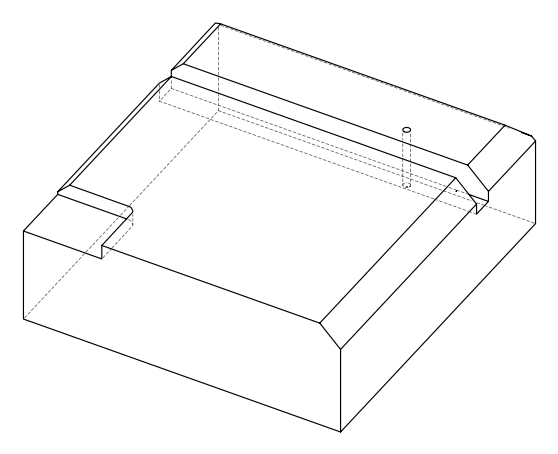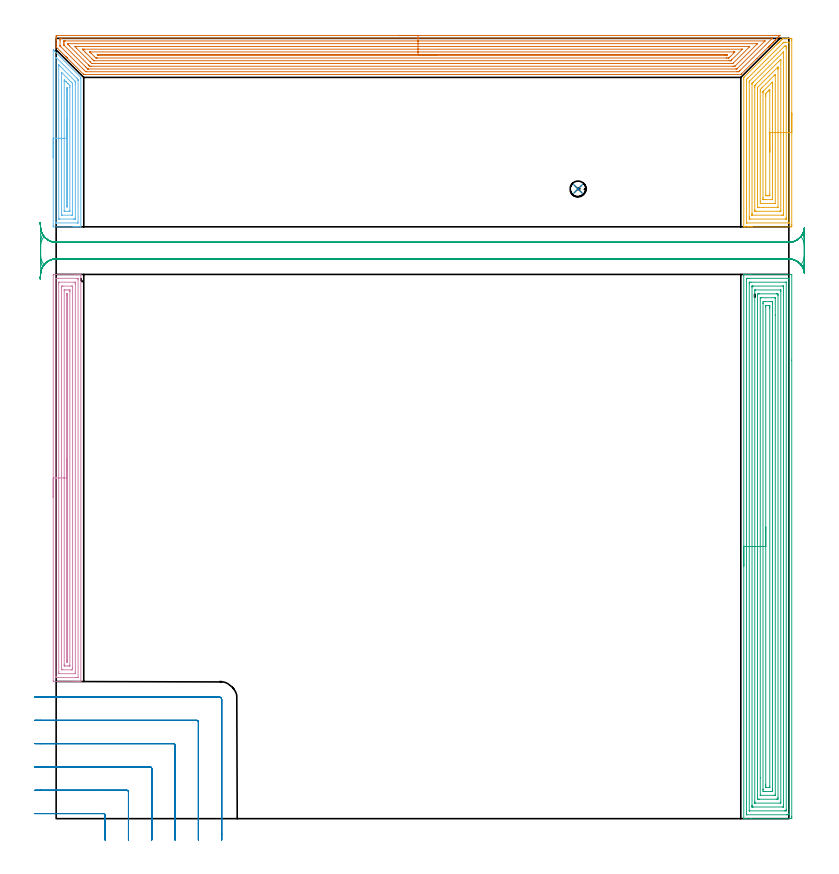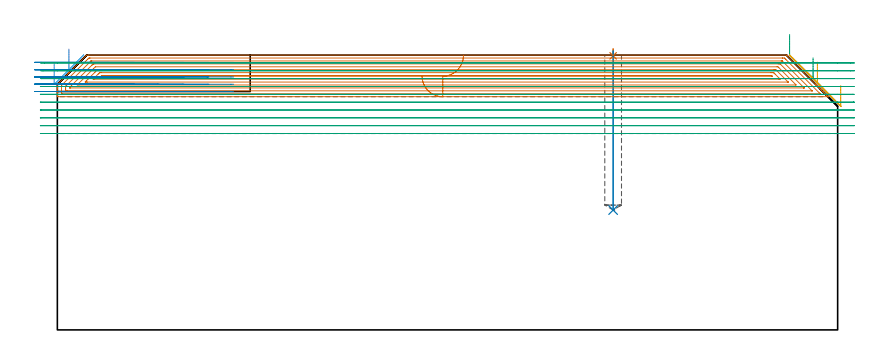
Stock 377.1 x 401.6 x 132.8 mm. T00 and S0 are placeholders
(PLAN: 9 operations, 3 tool changes, 89.1 min)
(1 SPOT_DRILL | STEP1POCKET | NXT0321_9005460120000 | 0.03 min | 1 mm3)
(2 DRILL_BLIND_HOLE_INTO_CENTER | STEP1POCKET | UGT0301_476 | 0.31 min | 3753 mm3)
(3 AREA_MILL | FG_CHAMFER_SURFACE | UGT0205_001 | 20.57 min | 87966 mm3)
(4 AREA_MILL_1 | FG_CHAMFER_SURFACE_1 | UGT0205_001 | 10.23 min | 22542 mm3)
(5 AREA_MILL_2 | FG_CHAMFER_SURFACE_2 | UGT0205_001 | 6.81 min | 32034 mm3)
(6 AREA_MILL_3 | FG_CHAMFER_SURFACE_3 | UGT0205_001 | 4.2 min | 10362 mm3)
(7 AREA_MILL_4 | FG_CHAMFER_SURFACE_4 | UGT0205_001 | 23.08 min | 71211 mm3)
(8 MILL_CORNER_NOTCH_RECTANGULAR | CORNER_NOTCH_RECTANGULAR | NXT0201_012 | Follow Part, ap 4, ae 75% | 7.29 min | 114776 mm3)
(9 MILL_RECTANGULAR_SLOT | SLOT_RECTANGULAR | NXT0201_012 | Follow Part, ap 4, ae 75% | 16.62 min | 343671 mm3)
(TOOL NXT0321_9005460120000 | NC Spot Drill, 142deg, 12mm, Carbide, Uncoated | D12 PA142 FL30 Z2)
(TOOL UGT0301_476 | Carbide Drill 8.1 mm | D8.1 PA118 FL75 Z2)
(TOOL UGT0205_001 | Chamfer Mill 20 x 3 x 45 deg. | D20 FL50 Z2)
(TOOL NXT0201_012 | ENDMILL 16mm [2P460-1600-NA 1630] | D16 FL38 Z6)
(OP 1 SPOT_DRILL)
G17 G21 G94 G90
T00 M6
G54
G17 G0 G90 X268.6 Y324.1 S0 M3
G43 Z142.8 H0
G94 G81 G98 Z132.451 F250. R135.8
G80
M5
M2
(OP 2 DRILL_BLIND_HOLE_INTO_CENTER)
G17 G21 G94 G90
T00 M6
G54
G17 G0 G90 X268.6 Y324.1 S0 M3
G43 Z142.8 H0
G94 G81 G98 Z57.9 F250. R134.8
G80
M5
M2
(OP 3 AREA_MILL)
G17 G21 G94 G90
T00 M6
G54
G17 G0 G90 X353.9 Y130.05 S1061 M3
G43 Z142.8 H0
G94 G1 Y130.088 Z141.928 F250.
Y130.202 Z141.063
Y130.391 Z140.212
Y130.653 Z139.38
Y130.987 Z138.574
Y131.39 Z137.8
Y131.858 Z137.064
Y132.39 Z136.372
Y132.979 Z135.729
Y133.622 Z135.14
Y134.314 Z134.608
Y135.05 Z134.14
Y135.824 Z133.737
Y136.63 Z133.403
Y137.462 Z133.141
Y138.313 Z132.952
Y139.178 Z132.838
Y140.05 Z132.8
Y279.923
X353.902 Y280.093 Z132.788
X353.904 Y280.1 Z132.787
X354.257 Z132.443
X354.535 Z132.165
X355.232 Z131.463
X356.463 Z130.234
X356.995 Z129.699
X357.61 Z129.085
X378.149 Z108.548
X378.418 Y280.097 Z108.28
X378.592 Y280.09 Z108.106
X378.599 Y279.914 Z108.099
X378.6 Y235.974 Z108.1
Y1.06
X378.599 Y0.624 Z108.101
X378.595 Y0.171 Z108.103
X378.592 Y0.01 Z108.106
X378.149 Y0. Z108.548
X357.61 Z129.085
X355.232 Z131.463
X354.535 Z132.165
X354.257 Z132.443
X354.018 Z132.675
X353.904 Y0.006 Z132.787
X353.903 Y0.007 Z132.788
X353.9 Y0.175 Z132.8
Y0.177
Y140.05
X355.314 Z131.386
X355.315 Y277.605 Z131.385
Y277.689
X355.321 Y278.084 Z131.379
X355.713 Y278.095 Z130.987
X356.114 Y278.098 Z130.586
X356.59 Y278.1 Z130.11
X377.086 Y278.099 Z109.614
X377.118 Y278.098 Z109.582
X377.152 Y278.095 Z109.548
X377.175 Y278.091 Z109.525
X377.179 Y278.067 Z109.521
X377.185 Y277.773 Z109.515
Y277.689
Y2.495
X377.184 Y2.411 Z109.516
X377.179 Y2.016 Z109.521
X376.787 Y2.005 Z109.913
X376.386 Y2.002 Z110.314
X375.91 Y2. Z110.79
X355.414 Y2.001 Z131.286
X355.382 Y2.002 Z131.318
X355.348 Y2.005 Z131.352
X355.325 Y2.009 Z131.375
X355.321 Y2.033 Z131.379
X355.315 Y2.327 Z131.385
Y2.411
X355.314 Y140.05 Z131.386
X356.728 Z129.972
X356.729 Y275.277 Z129.971
X356.733 Y275.901 Z129.967
X356.735 Y276.035 Z129.965
X356.74 Y276.091 Z129.96
X356.803 Y276.096 Z129.897
X356.995 Y276.098 Z129.705
X357.681 Y276.1 Z129.019
X375.505 Y276.099 Z111.195
X375.701 Y276.097 Z110.999
X375.756 Y276.093 Z110.944
X375.766 Y276.089 Z110.934
X375.768 Y276.085 Z110.932
X375.77 Y276.063 Z110.93
X375.771 Y275.991 Z110.929
Y275.901
Y4.823
X375.767 Y4.199 Z110.933
X375.765 Y4.065 Z110.935
X375.76 Y4.009 Z110.94
X375.697 Y4.004 Z111.003
X375.505 Y4.002 Z111.195
X374.819 Y4. Z111.881
X356.995 Y4.001 Z129.705
X356.799 Y4.003 Z129.901
X356.744 Y4.007 Z129.956
X356.734 Y4.011 Z129.966
X356.732 Y4.015 Z129.968
X356.73 Y4.037 Z129.97
X356.729 Y4.109 Z129.971
X356.728 Y4.199 Z129.972
Y140.05
X358.143 Z128.557
Y273.22
X358.145 Y273.842 Z128.555
X358.148 Y274.051 Z128.552
X358.149 Y274.081 Z128.551
X358.163 Y274.09 Z128.537
X358.216 Y274.094 Z128.484
X358.324 Y274.097 Z128.376
X358.758 Y274.1 Z127.942
X373.742 Z112.958
X374.177 Y274.098 Z112.523
X374.283 Y274.095 Z112.417
X374.334 Y274.09 Z112.366
X374.351 Y274.087 Z112.349
X374.352 Y274.07 Z112.348
X374.355 Y273.964 Z112.345
X374.357 Y273.49 Z112.343
Y273.22
Y6.88
X374.355 Y6.258 Z112.345
X374.352 Y6.049 Z112.348
X374.351 Y6.019 Z112.349
X374.337 Y6.01 Z112.363
X374.284 Y6.006 Z112.416
X374.176 Y6.003 Z112.524
X373.742 Y6. Z112.958
X358.758 Z127.942
X358.323 Y6.002 Z128.377
X358.217 Y6.005 Z128.483
X358.166 Y6.01 Z128.534
X358.149 Y6.013 Z128.551
X358.148 Y6.03 Z128.552
X358.145 Y6.136 Z128.555
X358.143 Y6.61 Z128.557
Y6.88
Y140.05
X359.557 Z127.143
Y271.6
X359.559 Y271.767 Z127.141
X359.564 Y272.09 Z127.136
X359.639 Y272.094 Z127.061
X359.864 Y272.099 Z126.836
X372.861 Z113.839
X372.904 Y272.098 Z113.796
X372.928 Y272.095 Z113.772
X372.935 Y272.092 Z113.765
X372.937 Y272.017 Z113.763
X372.942 Y271.683 Z113.758
X372.943 Y271.516 Z113.757
Y271.432
Y8.5
X372.941 Y8.333 Z113.759
X372.936 Y8.01 Z113.764
X372.861 Y8.006 Z113.839
X372.636 Y8.001 Z114.064
X359.639 Z127.061
X359.596 Y8.002 Z127.104
X359.572 Y8.005 Z127.128
X359.565 Y8.008 Z127.135
X359.563 Y8.082 Z127.137
X359.558 Y8.417 Z127.142
X359.557 Y8.751 Z127.143
Y140.05
X360.971 Z125.729
Y269.188
X360.973 Y269.645 Z125.727
X360.978 Y270.075 Z125.722
X361.402 Y270.091 Z125.298
X361.836 Y270.099 Z124.864
X370.65 Z116.05
X371.098 Y270.09 Z115.602
X371.522 Y270.072 Z115.178
X371.527 Y269.645 Z115.173
X371.529 Y269.208 Z115.171
Y10.912
X371.527 Y10.455 Z115.173
X371.522 Y10.025 Z115.178
X371.098 Y10.009 Z115.602
X370.664 Y10.001 Z116.036
X361.85 Z124.85
X361.402 Y10.01 Z125.298
X360.978 Y10.028 Z125.722
X360.973 Y10.455 Z125.727
X360.971 Y10.892 Z125.729
Y140.05
X362.385 Z124.315
X362.386 Y267.857 Z124.314
X362.39 Y268.054 Z124.31
X362.392 Y268.075 Z124.308
X362.402 Y268.09 Z124.298
X362.527 Y268.095 Z124.173
X362.687 Y268.098 Z124.013
X362.926 Y268.1 Z123.774
X369.978 Z116.723
X370.062 Y268.097 Z116.638
X370.088 Y268.093 Z116.612
X370.108 Y268.087 Z116.592
X370.11 Y268.05 Z116.59
X370.114 Y267.961 Z116.586
X370.115 Y259.163 Z116.585
X370.114 Y12.243 Z116.586
X370.11 Y12.046 Z116.59
X370.108 Y12.025 Z116.592
X370.097 Y12.01 Z116.603
X369.973 Y12.005 Z116.727
X369.813 Y12.002 Z116.887
X369.574 Y12. Z117.126
X369.335 Z117.365
X362.522 Z124.178
X362.438 Y12.003 Z124.262
X362.412 Y12.007 Z124.288
X362.392 Y12.013 Z124.308
X362.39 Y12.05 Z124.31
X362.386 Y12.138 Z124.314
X362.385 Y20.972 Z124.315
Y140.05
X363.799 Z122.901
X363.8 Y265.176 Z122.9
X363.801 Y265.425 Z122.899
X363.807 Y266.07 Z122.893
X364.019 Y266.098 Z122.681
X364.046 Y266.099 Z122.654
X364.898 Y266.1 Z121.802
X367.542 Z119.158
X368.425 Y266.099 Z118.275
X368.454 Y266.097 Z118.246
X368.693 Y266.07 Z118.007
X368.697 Y265.823 Z118.003
X368.7 Y265.176 Z118.
Y264.926
Y14.924
X368.699 Y14.675 Z118.001
X368.693 Y14.03 Z118.007
X368.481 Y14.002 Z118.219
X368.454 Y14.001 Z118.246
X367.602 Y14. Z119.098
X364.957 Z121.743
X364.075 Y14.001 Z122.625
X364.046 Y14.003 Z122.654
X363.807 Y14.03 Z122.893
X363.803 Y14.277 Z122.897
X363.8 Y14.924 Z122.9
Y15.174
X363.799 Y140.05 Z122.901
X365.214 Z121.486
Y263.389
X365.217 Y263.989 Z121.483
X365.221 Y264.077 Z121.479
X365.223 Y264.09 Z121.477
X365.24 Y264.093 Z121.46
X365.283 Y264.097 Z121.417
X365.459 Y264.099 Z121.241
X366.871 Y264.1 Z119.829
X367.107 Y264.097 Z119.593
X367.225 Y264.093 Z119.475
X367.277 Y264.09 Z119.423
X367.279 Y264.054 Z119.421
X367.284 Y263.68 Z119.416
X367.286 Y263.389 Z119.414
Y262.785
Y16.711
X367.283 Y16.111 Z119.417
X367.279 Y16.023 Z119.421
X367.277 Y16.01 Z119.423
X367.26 Y16.007 Z119.44
X367.217 Y16.003 Z119.483
X367.041 Y16.001 Z119.659
X365.629 Y16. Z121.071
X365.393 Y16.003 Z121.307
X365.275 Y16.007 Z121.425
X365.223 Y16.01 Z121.477
X365.221 Y16.046 Z121.479
X365.216 Y16.42 Z121.484
X365.214 Y16.711 Z121.486
Y17.315
Y140.05
Y140.922 Z121.524
Y141.786 Z121.638
Y142.638 Z121.827
Y143.47 Z122.089
Y144.276 Z122.423
Y145.05 Z122.826
Y145.786 Z123.295
Y146.478 Z123.826
Y147.121 Z124.415
Y147.71 Z125.058
Y148.241 Z125.751
Y148.71 Z126.486
Y149.113 Z127.26
Y149.447 Z128.066
Y149.709 Z128.898
Y149.898 Z129.75
Y150.012 Z130.615
Y150.05 Z131.486
G0 Z142.8
M5
M2
(OP 4 AREA_MILL_1)
G17 G21 G94 G90
T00 M6
G54
G17 G0 G90 X-1.5 Y165.35 S1061 M3
G43 Z142.8 H0
Z128.6
G94 G1 Y165.388 Z127.728 F250.
Y165.502 Z126.864
Y165.691 Z126.012
Y165.953 Z125.18
Y166.287 Z124.374
Y166.69 Z123.6
Y167.158 Z122.864
Y167.69 Z122.172
Y168.279 Z121.529
Y168.922 Z120.94
Y169.614 Z120.408
Y170.35 Z119.94
Y171.124 Z119.537
Y171.93 Z119.203
Y172.762 Z118.941
Y173.614 Z118.752
Y174.478 Z118.638
Y175.35 Z118.6
Y279.476
X-1.496 Y279.892 Z118.602
X-1.492 Y280.09 Z118.606
X-1.29 Y280.1 Z118.807
X9.574 Z129.669
X10.991 Z131.087
X11.341 Z131.436
X12.041 Z132.141
X12.323 Z132.422
X12.687 Y280.093 Z132.778
X12.697 Y280.091 Z132.788
X12.7 Y279.923 Z132.8
Y70.777
X12.696 Y70.644 Z132.789
X12.689 Y70.635 Z132.782
X12.654 Y70.61 Z132.746
X12.322 Y70.6 Z132.422
X12.041 Z132.141
X11.341 Z131.436
X10.107 Z130.204
X9.574 Z129.669
X8.958 Z129.053
X-1.291 Y70.601 Z118.806
X-1.492 Y70.61 Z118.606
X-1.499 Y70.811 Z118.599
Y70.84
X-1.5 Y175.35 Z118.6
X-0.086 Z120.014
Y277.898
X-0.085 Y278.003 Z120.015
X-0.082 Y278.054 Z120.018
X-0.079 Y278.076 Z120.021
X-0.069 Y278.09 Z120.031
X0.338 Y278.098 Z120.438
X0.742 Y278.099 Z120.842
X1.219 Y278.1 Z121.319
X10.458 Y278.099 Z130.558
X10.937 Y278.097 Z131.037
X11.172 Y278.09 Z131.272
X11.279 Y278.075 Z131.379
X11.285 Y277.745 Z131.385
Y277.688
X11.286 Y72.802 Z131.386
X11.285 Y72.697 Z131.385
X11.282 Y72.646 Z131.382
X11.279 Y72.624 Z131.379
X11.268 Y72.61 Z131.368
X10.862 Y72.602 Z130.962
X10.458 Y72.601 Z130.558
X9.981 Y72.6 Z130.081
X0.742 Z120.842
X0.263 Y72.603 Z120.363
X0.028 Y72.61 Z120.128
X-0.079 Y72.625 Z120.021
X-0.085 Y72.955 Z120.015
Y73.012
X-0.086 Y175.35 Z120.014
X1.328 Z121.428
X1.329 Y275.307 Z121.429
X1.331 Y275.901 Z121.431
X1.334 Y276.05 Z121.434
X1.335 Y276.081 Z121.435
X1.364 Y276.09 Z121.464
X1.432 Y276.097 Z121.532
X1.626 Y276.099 Z121.726
X9.574 Z129.674
X9.771 Y276.097 Z129.871
X9.827 Y276.094 Z129.927
X9.858 Y276.09 Z129.958
X9.865 Y276.078 Z129.965
X9.868 Y276.001 Z129.968
X9.87 Y275.901 Z129.97
X9.871 Y275.6 Z129.971
X9.872 Y275.007 Z129.972
X9.871 Y75.393 Z129.971
X9.869 Y74.799 Z129.969
X9.866 Y74.65 Z129.966
X9.865 Y74.619 Z129.965
X9.836 Y74.61 Z129.936
X9.768 Y74.603 Z129.868
X9.574 Y74.601 Z129.674
X1.626 Z121.726
X1.429 Y74.603 Z121.529
X1.373 Y74.606 Z121.473
X1.342 Y74.61 Z121.442
X1.335 Y74.622 Z121.435
X1.332 Y74.699 Z121.432
X1.33 Y74.799 Z121.43
X1.329 Y75.1 Z121.429
X1.328 Y75.693 Z121.428
Y175.35
X2.743 Z122.843
Y273.219
X2.746 Y273.873 Z122.846
X2.75 Y274.086 Z122.85
X2.957 Y274.092 Z123.057
X3.392 Y274.1 Z123.492
X3.405 Z123.505
X7.821 Z127.921
X8.245 Y274.095 Z128.345
X8.45 Y274.09 Z128.55
X8.453 Y273.971 Z128.553
X8.457 Y273.456 Z128.557
Y77.481
X8.454 Y76.827 Z128.554
X8.45 Y76.614 Z128.55
X8.243 Y76.608 Z128.343
X7.808 Y76.6 Z127.908
X7.795 Z127.895
X3.379 Z123.479
X2.955 Y76.605 Z123.055
X2.75 Y76.61 Z122.85
X2.747 Y76.729 Z122.847
X2.743 Y77.244 Z122.843
Y175.35
X4.157 Z124.257
Y271.671
X4.16 Y271.911 Z124.26
X4.164 Y272.069 Z124.264
X4.168 Y272.092 Z124.268
X4.173 Y272.094 Z124.273
X4.193 Y272.097 Z124.293
X4.275 Y272.099 Z124.375
X4.498 Y272.1 Z124.598
X5.158 Z125.258
X6.265 Z126.365
X6.925 Y272.096 Z127.025
X7.018 Y272.093 Z127.118
X7.029 Y272.091 Z127.129
X7.036 Y272.075 Z127.136
X7.039 Y271.95 Z127.139
X7.042 Y271.791 Z127.142
X7.043 Y271.552 Z127.143
Y271.432
Y79.029
X7.04 Y78.789 Z127.14
X7.036 Y78.631 Z127.136
X7.032 Y78.608 Z127.132
X7.027 Y78.606 Z127.127
X7.007 Y78.603 Z127.107
X6.925 Y78.601 Z127.025
X6.702 Y78.6 Z126.802
X6.042 Z126.142
X4.935 Z125.035
X4.275 Y78.604 Z124.375
X4.182 Y78.607 Z124.282
X4.171 Y78.609 Z124.271
X4.164 Y78.625 Z124.264
X4.161 Y78.749 Z124.261
X4.158 Y78.909 Z124.258
X4.157 Y79.388 Z124.257
Y175.35
X5.571 Z125.671
X5.572 Y269.914 Z125.672
X5.573 Y270.018 Z125.673
X5.576 Y270.068 Z125.676
X5.578 Y270.086 Z125.678
X5.598 Y270.093 Z125.698
X5.621 Y270.09 Z125.721
X5.624 Y270.067 Z125.724
X5.627 Y269.644 Z125.727
X5.629 Y269.227 Z125.729
Y269.168
X5.628 Y81.056 Z125.728
X5.626 Y80.657 Z125.726
X5.623 Y80.62 Z125.723
X5.621 Y80.61 Z125.721
X5.604 Y80.605 Z125.704
X5.579 Y80.61 Z125.679
X5.576 Y80.633 Z125.676
X5.572 Y81.056 Z125.672
X5.571 Y81.114 Z125.671
Y175.35
Y176.222 Z125.709
Y177.086 Z125.823
Y177.938 Z126.012
Y178.77 Z126.274
Y179.576 Z126.608
Y180.35 Z127.011
Y181.086 Z127.48
Y181.778 Z128.011
Y182.421 Z128.6
Y183.01 Z129.243
Y183.542 Z129.935
Y184.01 Z130.671
Y184.413 Z131.445
Y184.747 Z132.251
Y185.009 Z133.083
Y185.198 Z133.935
Y185.312 Z134.8
Y185.35 Z135.671
G0 Z142.8
M5
M2
(OP 5 AREA_MILL_2)
G17 G21 G94 G90
T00 M6
G54
G17 G0 G90 X378.6 Y363.1 S1061 M3
G43 Z142.8 H0
Z118.1
G94 G1 Y363.062 Z117.228 F250.
Y362.948 Z116.364
Y362.759 Z115.512
Y362.497 Z114.68
Y362.163 Z113.874
Y361.76 Z113.1
Y361.292 Z112.364
Y360.76 Z111.672
Y360.171 Z111.029
Y359.528 Z110.44
Y358.836 Z109.909
Y358.1 Z109.44
Y357.326 Z109.037
Y356.52 Z108.703
Y355.688 Z108.441
Y354.837 Z108.252
Y353.972 Z108.138
Y353.1 Z108.1
Y305.578
X378.598 Y305.144 Z108.102
X378.594 Y304.696 Z108.103
X378.591 Y304.609 Z108.105
X378.149 Y304.6 Z108.547
X358.417 Z128.278
X357.877 Z128.817
X357.194 Z129.504
X356.995 Z129.702
X356.312 Z130.385
X356.114 Z130.583
X355.716 Z130.982
X354.748 Z131.95
X354.351 Z132.347
X354.103 Z132.595
X354.019 Y304.602 Z132.679
X353.906 Y304.61 Z132.792
X353.9 Y304.7 Z132.8
Y380.63
X353.907 Y381.5 Z132.793
X353.922 Y381.518 Z132.778
X354.351 Y381.951 Z132.349
X370.963 Y398.564 Z115.735
X371.098 Y398.7 Z115.598
X371.235 Y398.836 Z115.463
X371.401 Y399.002 Z115.297
X371.538 Y399.141 Z115.157
X371.679 Y399.28 Z115.019
X371.838 Y399.439 Z114.86
X371.979 Y399.581 Z114.716
X372.123 Y399.724 Z114.575
X372.275 Y399.877 Z114.422
X372.42 Y400.022 Z114.276
X372.567 Y400.168 Z114.131
X372.713 Y400.314 Z113.985
X372.861 Y400.463 Z113.835
X373.011 Y400.612 Z113.687
X373.15 Y400.752 Z113.547
X373.301 Y400.904 Z113.394
X373.455 Y401.056 Z113.243
X373.588 Y401.189 Z113.11
X373.742 Y401.345 Z112.953
X373.899 Y401.5 Z112.799
X373.962 Y401.561 Z112.735
X373.994 Y401.59 Z112.702
X374.036 Y401.595 Z112.661
X374.26 Y401.6 Z112.438
X375.989 Z110.71
X376.386 Z110.31
X376.585 Z110.112
X377.268 Z109.43
X377.466 Z109.231
X378.149 Y401.595 Z108.545
X378.59 Y401.591 Z108.104
X378.593 Y401.503 Z108.103
X378.598 Y401.056 Z108.102
X378.6 Y400.602 Z108.1
Y353.1
X377.186 Z109.514
Y306.92
X377.184 Y306.719 Z109.516
X377.181 Y306.62 Z109.519
X377.18 Y306.614 Z109.52
X377.167 Y306.61 Z109.533
X377.113 Y306.604 Z109.587
X377.022 Y306.602 Z109.678
X376.704 Y306.6 Z109.996
X355.549 Y306.601 Z131.151
X355.398 Y306.606 Z131.302
X355.336 Y306.61 Z131.364
X355.321 Y306.616 Z131.379
X355.319 Y306.642 Z131.381
X355.316 Y306.707 Z131.384
X355.314 Y306.838 Z131.386
Y306.92
Y379.742
X355.316 Y380.145 Z131.384
X355.319 Y380.346 Z131.381
X355.321 Y380.443 Z131.379
X355.361 Y380.5 Z131.339
X355.484 Y380.63 Z131.216
X355.798 Y380.948 Z130.902
X356.114 Y381.264 Z130.586
X373.935 Y399.085 Z112.765
X374.132 Y399.28 Z112.568
X374.383 Y399.522 Z112.317
X374.466 Y399.59 Z112.234
X374.623 Y399.593 Z112.077
X375.188 Y399.599 Z111.512
X376.951 Z109.749
X377.102 Y399.594 Z109.598
X377.164 Y399.59 Z109.536
X377.179 Y399.584 Z109.521
X377.181 Y399.558 Z109.519
X377.184 Y399.493 Z109.516
X377.185 Y399.363 Z109.515
X377.186 Y399.28 Z109.514
Y353.1
X375.772 Z110.928
X375.771 Y309.316 Z110.929
X375.767 Y308.696 Z110.933
X375.765 Y308.632 Z110.935
X375.756 Y308.61 Z110.944
X375.696 Y308.605 Z111.004
X375.6 Y308.601 Z111.1
X357.091 Y308.6 Z129.609
X356.995 Y308.602 Z129.705
X356.9 Y308.606 Z129.8
X356.735 Y308.617 Z129.965
X356.733 Y308.696 Z129.967
X356.73 Y308.964 Z129.97
X356.729 Y309.585 Z129.971
X356.728 Y309.853 Z129.972
X356.729 Y379.122 Z129.971
X356.733 Y379.391 Z129.967
X356.736 Y379.423 Z129.964
X356.743 Y379.437 Z129.957
X356.768 Y379.466 Z129.932
X356.828 Y379.528 Z129.872
X356.995 Y379.696 Z129.705
X374.713 Y397.413 Z111.987
X374.805 Y397.504 Z111.895
X374.883 Y397.572 Z111.817
X375.122 Y397.59 Z111.578
X375.314 Y397.597 Z111.386
X375.41 Y397.6 Z111.29
X375.505 Y397.598 Z111.195
X375.6 Y397.594 Z111.1
X375.765 Y397.583 Z110.935
X375.767 Y397.504 Z110.933
X375.77 Y397.236 Z110.93
X375.771 Y396.616 Z110.929
Y396.347
X375.772 Y353.1 Z110.928
X374.357 Z112.343
Y311.361
X374.355 Y310.744 Z112.345
X374.352 Y310.653 Z112.348
X374.349 Y310.61 Z112.351
X374.308 Y310.608 Z112.392
X374.119 Y310.604 Z112.581
X373.742 Y310.601 Z112.958
X373.615 Y310.6 Z113.085
X358.341 Y310.601 Z128.359
X358.196 Y310.603 Z128.504
X358.16 Y310.607 Z128.54
X358.149 Y310.611 Z128.551
X358.147 Y310.62 Z128.553
X358.145 Y310.667 Z128.555
X358.143 Y311.092 Z128.557
Y311.361
Y377.966
X358.145 Y378.276 Z128.555
X358.147 Y378.353 Z128.553
X358.15 Y378.387 Z128.55
X358.168 Y378.409 Z128.532
X358.241 Y378.487 Z128.459
X358.603 Y378.854 Z128.097
X358.758 Y379.009 Z127.942
X374.164 Y394.414 Z112.536
X374.236 Y394.485 Z112.464
X374.336 Y394.578 Z112.364
X374.349 Y394.588 Z112.351
X374.351 Y394.571 Z112.349
X374.355 Y394.517 Z112.345
X374.356 Y394.457 Z112.344
X374.357 Y353.1 Z112.343
X372.943 Z113.757
Y312.97
X372.942 Y312.804 Z113.758
X372.939 Y312.694 Z113.761
X372.936 Y312.613 Z113.764
X372.926 Y312.61 Z113.774
X372.861 Y312.606 Z113.839
X372.511 Y312.601 Z114.189
X360.171 Z126.529
X359.639 Y312.608 Z127.061
X359.57 Y312.61 Z127.13
X359.562 Y312.888 Z127.138
X359.558 Y313.054 Z127.142
X359.557 Y313.137 Z127.143
Y313.22
Y376.273
X359.558 Y377.078 Z127.142
X359.559 Y377.159 Z127.141
X359.564 Y377.243 Z127.136
X359.574 Y377.364 Z127.126
X359.639 Y377.434 Z127.061
X359.902 Y377.702 Z126.798
X360.164 Y377.966 Z126.536
X372.73 Y390.531 Z113.97
X372.861 Y390.66 Z113.839
X372.906 Y390.701 Z113.794
X372.933 Y390.724 Z113.767
X372.936 Y390.648 Z113.764
X372.941 Y390.482 Z113.759
X372.943 Y390.399 Z113.757
Y390.316
Y353.1
X371.529 Z115.171
Y314.696
X371.527 Y314.642 Z115.173
X371.525 Y314.616 Z115.175
X371.523 Y314.611 Z115.177
X371.511 Y314.607 Z115.189
X371.407 Y314.601 Z115.293
X363.916 Y314.6 Z122.784
X361.713 Z124.987
X361.402 Y314.601 Z125.298
X361.092 Y314.603 Z125.608
X361.003 Y314.607 Z125.697
X360.981 Y314.61 Z125.719
X360.978 Y314.619 Z125.722
X360.975 Y314.653 Z125.725
X360.972 Y314.768 Z125.728
X360.971 Y314.913 Z125.729
Y315.347
X360.972 Y375.736 Z125.728
X360.974 Y376.19 Z125.726
X360.977 Y376.297 Z125.723
X360.979 Y376.32 Z125.721
X360.995 Y376.34 Z125.705
X361.028 Y376.377 Z125.672
X361.121 Y376.473 Z125.579
X371.296 Y386.647 Z115.404
X371.498 Y386.847 Z115.202
X371.507 Y386.848 Z115.193
X371.522 Y386.847 Z115.178
X371.526 Y386.595 Z115.174
X371.528 Y386.414 Z115.172
X371.529 Y385.959 Z115.171
Y385.524
Y353.1
X370.115 Z116.585
Y316.689
X370.114 Y316.64 Z116.586
X370.111 Y316.617 Z116.589
X370.11 Y316.613 Z116.59
X370.042 Y316.609 Z116.658
X369.688 Y316.602 Z117.012
X369.512 Y316.6 Z117.188
X369.423 Z117.277
X363.077 Z123.623
X362.9 Y316.602 Z123.8
X362.547 Y316.61 Z124.153
X362.391 Y316.618 Z124.309
X362.389 Y316.638 Z124.311
X362.388 Y316.689 Z124.312
X362.385 Y317.475 Z124.315
X362.386 Y374.414 Z124.314
X362.392 Y375.193 Z124.308
X362.406 Y375.302 Z124.294
X363.226 Y376.129 Z123.474
X369.503 Y382.406 Z117.197
X369.704 Y382.603 Z116.996
X369.866 Y382.759 Z116.834
X370.108 Y382.983 Z116.592
X370.114 Y382.51 Z116.586
Y382.406
X370.115 Y353.1 Z116.585
X368.7 Z118.
Y318.856
X368.698 Y318.69 Z118.002
X368.695 Y318.631 Z118.005
X368.692 Y318.609 Z118.008
X368.686 Y318.607 Z118.014
X368.64 Y318.603 Z118.06
X368.454 Y318.601 Z118.246
X368.32 Y318.6 Z118.38
X364.794 Z121.906
X364.046 Y318.604 Z122.654
X363.906 Y318.607 Z122.794
X363.806 Y318.623 Z122.894
X363.804 Y318.643 Z122.896
X363.802 Y318.712 Z122.898
X363.8 Y319.353 Z122.9
Y319.602
Y373.526
X363.801 Y373.773 Z122.899
X363.805 Y374.094 Z122.895
X363.807 Y374.249 Z122.893
X363.962 Y374.414 Z122.738
X364.004 Y374.457 Z122.696
X368.401 Y378.854 Z118.299
X368.428 Y378.88 Z118.272
X368.454 Y378.901 Z118.246
X368.693 Y379.086 Z118.007
X368.697 Y378.854 Z118.003
X368.699 Y378.607 Z118.001
X368.7 Y377.966 Z118.
Y377.717
Y353.1
X367.286 Z119.414
Y321.129
X367.284 Y320.829 Z119.416
X367.282 Y320.68 Z119.418
X367.279 Y320.614 Z119.421
X367.209 Y320.607 Z119.491
X366.691 Y320.602 Z120.009
X366.334 Y320.6 Z120.366
X365.809 Y320.601 Z120.891
X365.451 Y320.603 Z121.249
X365.233 Y320.61 Z121.467
X365.22 Y320.619 Z121.48
X365.218 Y320.646 Z121.482
X365.216 Y320.71 Z121.484
X365.214 Y320.841 Z121.486
Y371.75
X365.216 Y372.347 Z121.484
X365.219 Y372.638 Z121.481
X365.23 Y373.222 Z121.47
X365.524 Y373.526 Z121.176
X366.41 Y374.414 Z120.29
X366.691 Y374.695 Z120.009
X366.994 Y374.996 Z119.706
X367.137 Y375.134 Z119.563
X367.229 Y375.221 Z119.471
X367.28 Y375.256 Z119.42
X367.282 Y375.162 Z119.418
X367.284 Y375.003 Z119.416
X367.286 Y374.702 Z119.414
Y374.414
Y353.1
Y352.228 Z119.452
Y351.364 Z119.566
Y350.512 Z119.755
Y349.68 Z120.017
Y348.874 Z120.351
Y348.1 Z120.754
Y347.364 Z121.222
Y346.672 Z121.753
Y346.029 Z122.343
Y345.44 Z122.986
Y344.909 Z123.678
Y344.44 Z124.414
Y344.037 Z125.188
Y343.703 Z125.994
Y343.441 Z126.826
Y343.252 Z127.677
Y343.138 Z128.542
Y343.1 Z129.414
G0 Z142.8
M5
M2
(OP 6 AREA_MILL_3)
G17 G21 G94 G90
T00 M6
G54
G17 G0 G90 X-1.5 Y340.15 S1061 M3
G43 Z142.8 H0
Z128.6
G94 G1 Y340.188 Z127.728 F250.
Y340.302 Z126.863
Y340.491 Z126.012
Y340.753 Z125.18
Y341.087 Z124.374
Y341.49 Z123.6
Y341.959 Z122.864
Y342.49 Z122.172
Y343.079 Z121.529
Y343.722 Z120.94
Y344.414 Z120.408
Y345.15 Z119.94
Y345.924 Z119.537
Y346.73 Z119.203
Y347.562 Z118.941
Y348.414 Z118.752
Y349.278 Z118.638
Y350.15 Z118.6
Y395.442
X-1.498 Y395.686 Z118.601
X-1.466 Y395.666 Z118.634
X-1.024 Y395.226 Z119.072
X-0.921 Y395.122 Z119.178
X-0.833 Y395.033 Z119.266
X-0.73 Y394.932 Z119.366
X12.666 Y381.534 Z132.766
X12.697 Y381.495 Z132.787
X12.7 Y380.873 Z132.8
Y304.733
X12.694 Y304.61 Z132.792
X12.415 Y304.6 Z132.514
X11.696 Z131.795
X10.986 Z131.085
X10.458 Z130.554
X10.193 Z130.29
X9.574 Z129.671
X9.31 Z129.408
X8.691 Z128.785
X-1.334 Z118.763
X-1.491 Y304.61 Z118.606
X-1.499 Y304.767 Z118.599
X-1.5 Y305.179 Z118.6
Y350.15
X-0.086 Z120.014
Y391.559
X-0.083 Y391.719 Z120.017
X-0.08 Y391.797 Z120.02
X-0.078 Y391.816 Z120.022
X-0.056 Y391.798 Z120.044
X0.013 Y391.733 Z120.113
X0.19 Y391.559 Z120.29
X10.458 Y381.291 Z130.558
X10.871 Y380.873 Z130.971
X11.279 Y380.451 Z131.379
X11.285 Y380.039 Z131.385
Y379.983
Y306.96
X11.281 Y306.751 Z131.381
X11.279 Y306.649 Z131.379
X11.268 Y306.61 Z131.368
X11.171 Y306.607 Z131.271
X10.813 Y306.601 Z130.913
X0.215 Y306.6 Z120.315
X0.019 Y306.603 Z120.119
X-0.066 Y306.608 Z120.034
X-0.078 Y306.61 Z120.022
X-0.08 Y306.621 Z120.02
X-0.083 Y306.66 Z120.017
X-0.085 Y306.741 Z120.015
X-0.086 Y350.15 Z120.014
X1.328 Z121.428
X1.329 Y387.406 Z121.429
X1.331 Y387.706 Z121.431
X1.335 Y387.905 Z121.435
X1.338 Y387.952 Z121.438
X1.368 Y387.925 Z121.468
X1.437 Y387.861 Z121.537
X1.626 Y387.675 Z121.726
X9.732 Y379.569 Z129.832
X9.81 Y379.488 Z129.91
X9.848 Y379.446 Z129.948
X9.864 Y379.426 Z129.964
X9.865 Y379.391 Z129.965
X9.87 Y379.092 Z129.97
X9.871 Y378.793 Z129.971
X9.872 Y378.202 Z129.972
X9.871 Y308.741 Z129.971
X9.87 Y308.666 Z129.97
X9.868 Y308.629 Z129.968
X9.866 Y308.617 Z129.966
X9.852 Y308.61 Z129.952
X9.712 Y308.602 Z129.812
X9.574 Y308.601 Z129.674
X8.831 Y308.6 Z128.931
X1.626 Y308.601 Z121.726
X1.486 Y308.603 Z121.586
X1.394 Y308.608 Z121.494
X1.335 Y308.614 Z121.435
X1.333 Y308.642 Z121.433
X1.33 Y308.741 Z121.43
X1.329 Y309.04 Z121.429
X1.328 Y350.15 Z121.428
X2.743 Z122.843
Y383.545
X2.745 Y384.032 Z122.845
X2.747 Y384.085 Z122.847
X2.748 Y384.09 Z122.848
X2.757 Y384.084 Z122.857
X2.8 Y384.047 Z122.9
X2.968 Y383.882 Z123.068
X7.808 Y379.043 Z127.908
X8.225 Y378.62 Z128.325
X8.433 Y378.406 Z128.533
X8.451 Y378.38 Z128.551
X8.453 Y378.352 Z128.553
X8.456 Y378.295 Z128.556
X8.457 Y378.202 Z128.557
Y311.412
X8.455 Y310.76 Z128.555
X8.453 Y310.664 Z128.553
X8.451 Y310.616 Z128.551
X8.411 Y310.61 Z128.511
X8.211 Y310.606 Z128.311
X7.808 Y310.601 Z127.908
X3.314 Y310.6 Z123.414
X2.967 Y310.604 Z123.067
X2.794 Y310.608 Z122.894
X2.755 Y310.61 Z122.855
X2.75 Y310.635 Z122.85
X2.748 Y310.687 Z122.848
X2.743 Y311.176 Z122.843
Y350.15
X4.157 Z124.257
Y379.211
X4.158 Y379.983 Z124.258
X4.16 Y380.099 Z124.26
X4.163 Y380.205 Z124.263
X4.275 Y380.115 Z124.375
X4.415 Y379.983 Z124.515
X5.158 Y379.243 Z125.258
X5.31 Y379.092 Z125.41
X6.042 Y378.36 Z126.142
X6.2 Y378.202 Z126.3
X6.925 Y377.471 Z127.025
X7.003 Y377.387 Z127.103
X7.036 Y377.346 Z127.136
X7.038 Y377.311 Z127.138
X7.041 Y377.194 Z127.141
X7.043 Y376.421 Z127.143
Y376.301
Y313.074
X7.041 Y312.955 Z127.141
X7.036 Y312.717 Z127.136
X7.029 Y312.609 Z127.129
X6.998 Y312.606 Z127.098
X6.925 Y312.604 Z127.025
X6.629 Y312.6 Z126.729
X4.863 Z124.963
X4.275 Y312.604 Z124.375
X4.192 Y312.607 Z124.292
X4.172 Y312.609 Z124.272
X4.164 Y312.677 Z124.264
X4.161 Y312.835 Z124.261
X4.158 Y313.074 Z124.258
X4.157 Y350.15 Z124.257
X5.571 Z125.671
X5.572 Y375.588 Z125.672
X5.578 Y375.998 Z125.678
X5.6 Y376.27 Z125.7
X5.623 Y376.004 Z125.723
X5.626 Y375.949 Z125.726
X5.628 Y375.53 Z125.728
X5.629 Y375.114 Z125.729
Y315.391
X5.625 Y314.974 Z125.725
X5.622 Y314.917 Z125.722
X5.601 Y314.684 Z125.701
X5.577 Y314.974 Z125.677
X5.575 Y315.033 Z125.675
X5.572 Y315.448 Z125.672
X5.571 Y350.15 Z125.671
Y351.022 Z125.709
Y351.887 Z125.823
Y352.738 Z126.012
Y353.57 Z126.274
Y354.376 Z126.608
Y355.15 Z127.011
Y355.886 Z127.48
Y356.578 Z128.011
Y357.221 Z128.6
Y357.811 Z129.243
Y358.342 Z129.935
Y358.81 Z130.671
Y359.213 Z131.445
Y359.547 Z132.251
Y359.809 Z133.083
Y359.998 Z133.935
Y360.112 Z134.8
Y360.15 Z135.671
G0 Z142.8
M5
M2
(OP 7 AREA_MILL_4)
G17 G21 G94 G90
T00 M6
G54
G17 G0 G90 X176.25 Y403.1 S1061 M3
G43 Z142.8 H0
Z122.7
G94 G1 X176.288 Z121.828 F250.
X176.402 Z120.964
X176.591 Z120.112
X176.853 Z119.28
X177.187 Z118.474
X177.59 Z117.7
X178.058 Z116.964
X178.59 Z116.272
X179.179 Z115.629
X179.822 Z115.04
X180.514 Z114.508
X181.25 Z114.04
X182.024 Z113.637
X182.83 Z113.303
X183.662 Z113.041
X184.514 Z112.852
X185.378 Z112.738
X186.25 Z112.7
X372.489 Y403.099 Z112.699
X372.49 Y403.096 Z112.702
X372.489 Y403.089 Z112.709
X371.856 Y402.456 Z113.344
X371.666 Y402.264 Z113.532
X371.021 Y401.621 Z114.179
X370.789 Y401.387 Z114.409
X370.185 Y400.785 Z115.015
X370.109 Y400.708 Z115.091
X369.911 Y400.509 Z115.287
X369.35 Y399.95 Z115.85
X369.216 Y399.815 Z115.983
X369.034 Y399.632 Z116.164
X368.514 Y399.114 Z116.686
X368.156 Y398.754 Z117.042
X367.678 Y398.278 Z117.522
X367.431 Y398.03 Z117.768
X367.279 Y397.877 Z117.919
X367.129 Y397.728 Z118.069
X366.985 Y397.584 Z118.214
X366.84 Y397.438 Z118.358
X366.698 Y397.297 Z118.501
X366.539 Y397.137 Z118.66
X366.401 Y396.999 Z118.797
X360.737 Y391.337 Z124.463
X352.705 Y383.304 Z132.494
X352.498 Y383.098 Z132.699
X352.394 Y383.003 Z132.789
X352.258 Y383. Z132.8
X14.886
X14.205 Y383.002 Z132.788
X14.144 Y383.057 Z132.736
X14.012 Y383.188 Z132.612
X13.994 Y383.206 Z132.594
X5.904 Y391.295 Z124.502
X5.85 Y391.35 Z124.449
X5.664 Y391.536 Z124.263
X5.611 Y391.587 Z124.209
X5.562 Y391.638 Z124.161
X5.366 Y391.833 Z123.966
X5.319 Y391.88 Z123.917
X5.274 Y391.925 Z123.874
X5.069 Y392.131 Z123.668
X0.309 Y396.89 Z118.908
X0.199 Y396.999 Z118.797
X0.011 Y397.189 Z118.609
X0.002 Y397.203 Z118.596
X0. Y397.218 Z118.581
Y397.227 Z118.572
Y398.563 Z117.236
Y399.193 Z116.603
Y400.385 Z115.412
Y400.948 Z114.847
Y401.544 Z114.251
Y401.826 Z113.97
Y402.422 Z113.374
X0.003 Y402.703 Z113.093
X0.01 Y403.092 Z112.705
X0.207 Y403.096 Z112.702
X0.606 Y403.1 Z112.7
X186.25
Y401.686 Z114.114
X368.324
X368.467 Y401.685 Z114.115
X368.569 Y401.681 Z114.119
X368.612 Y401.679 Z114.121
X368.613 Y401.675 Z114.125
X368.548 Y401.605 Z114.195
X368.417 Y401.468 Z114.332
X368.324 Y401.373 Z114.427
X352.102 Y385.152 Z130.648
X351.736 Y384.788 Z131.012
X351.366 Y384.422 Z131.378
X351.218 Y384.42 Z131.38
X350.473 Y384.415 Z131.385
X350.331 Y384.414 Z131.386
X15.779 Y384.415 Z131.385
X15.635 Y384.416 Z131.384
X15.267 Y384.421 Z131.379
X14.887 Y384.775 Z131.025
X14.501 Y385.152 Z130.648
X13.994 Y385.656 Z130.144
X13.62 Y386.03 Z129.77
X2.391 Y397.259 Z118.541
X2.215 Y397.438 Z118.362
X2.047 Y397.615 Z118.185
X2.01 Y397.657 Z118.143
X2.006 Y397.679 Z118.121
X2.003 Y397.726 Z118.074
X2. Y397.822 Z117.978
Y400.455 Z115.345
X2.003 Y400.948 Z114.852
X2.008 Y401.325 Z114.475
X2.026 Y401.679 Z114.121
X2.391 Y401.684 Z114.116
X2.534 Y401.685 Z114.115
X186.25 Y401.686 Z114.114
Y400.272 Z115.528
X364.617 Y400.271 Z115.529
X364.753 Y400.267 Z115.533
X364.756 Y400.266 Z115.534
X364.757 Y400.261 Z115.539
X364.753 Y400.254 Z115.546
X350.473 Y385.973 Z129.827
X350.376 Y385.883 Z129.917
X350.336 Y385.847 Z129.953
X350.299 Y385.835 Z129.965
X350.129 Y385.833 Z129.967
X349.784 Y385.829 Z129.971
X16.672
X16.467 Y385.83 Z129.97
X16.331 Y385.833 Z129.967
X16.285 Y385.835 Z129.965
X16.262 Y385.849 Z129.951
X16.223 Y385.884 Z129.916
X16.071 Y386.03 Z129.77
X15.779 Y386.32 Z129.48
X15.192 Y386.907 Z128.893
X4.176 Y397.923 Z117.877
X4.079 Y398.023 Z117.777
X4.033 Y398.074 Z117.726
X4.013 Y398.098 Z117.702
X4.01 Y398.142 Z117.658
X4.005 Y398.315 Z117.485
X4. Y399.02 Z116.78
Y399.366 Z116.434
X4.002 Y400.07 Z115.73
X4.005 Y400.239 Z115.561
X4.01 Y400.263 Z115.537
X4.025 Y400.265 Z115.535
X4.074 Y400.269 Z115.531
X4.176 Y400.27 Z115.53
X4.864 Y400.272 Z115.528
X186.25
Y398.857 Z116.943
X360.633
X360.784 Y398.855 Z116.945
X360.879 Y398.851 Z116.949
X360.89 Y398.85 Z116.95
X360.885 Y398.842 Z116.958
X360.864 Y398.815 Z116.985
X360.831 Y398.78 Z117.02
X360.772 Y398.72 Z117.08
X349.581 Y387.53 Z128.27
X349.366 Y387.322 Z128.478
X349.304 Y387.265 Z128.535
X349.278 Y387.25 Z128.55
X349.235 Y387.248 Z128.552
X348.688 Y387.244 Z128.556
X348.347 Y387.243 Z128.557
X18.115
X17.564 Y387.245 Z128.555
X17.381 Y387.248 Z128.552
X17.318 Y387.25 Z128.55
X17.269 Y387.292 Z128.508
X17.166 Y387.391 Z128.409
X16.764 Y387.785 Z128.015
X16.672 Y387.877 Z127.923
X6.854 Y397.695 Z118.105
X6.238 Y398.315 Z117.485
X6.039 Y398.521 Z117.279
X6.01 Y398.554 Z117.246
X6.006 Y398.578 Z117.222
X6.004 Y398.63 Z117.17
X6.005 Y398.735 Z117.065
X6.01 Y398.838 Z116.962
X6.02 Y398.851 Z116.949
X6.053 Y398.853 Z116.947
X6.119 Y398.855 Z116.945
X6.303 Y398.857 Z116.943
X186.25
Y397.443 Z118.357
X356.715
X357.028 Y397.438 Z118.362
X356.88 Y397.281 Z118.519
X356.721 Y397.119 Z118.681
X348.688 Y389.086 Z126.714
X348.473 Y388.874 Z126.926
X348.252 Y388.662 Z127.138
X347.801 Y388.657 Z127.143
X18.457
X18.348 Y388.662 Z127.138
X17.564 Y389.434 Z126.366
X17.458 Y389.54 Z126.26
X10.424 Y396.574 Z119.226
X9.572 Y397.438 Z118.362
X10.419 Y397.443 Z118.357
X186.25
Y396.029 Z119.771
X352.799 Y396.028 Z119.772
X352.934 Y396.027 Z119.773
X353.151 Y396.022 Z119.778
X353.159 Y396.016 Z119.784
X353.158 Y396.01 Z119.79
X353.151 Y395.999 Z119.801
X347.682 Y390.529 Z125.271
X347.568 Y390.417 Z125.383
X347.233 Y390.093 Z125.707
X347.207 Y390.078 Z125.722
X347.167 Y390.075 Z125.725
X347.079 Y390.072 Z125.728
X346.903 Y390.071 Z125.729
X346.363
X19.701
X19.525 Y390.073 Z125.727
X19.438 Y390.075 Z125.725
X19.397 Y390.078 Z125.722
X19.349 Y390.108 Z125.692
X19.034 Y390.417 Z125.383
X18.457 Y390.991 Z124.809
X18.153 Y391.295 Z124.505
X14.887 Y394.561 Z121.239
X13.994 Y395.454 Z120.346
X13.768 Y395.683 Z120.117
X13.551 Y395.908 Z119.892
X13.448 Y396.023 Z119.777
X13.525 Y396.025 Z119.775
X13.643 Y396.028 Z119.772
X13.994 Y396.029 Z119.771
X14.534
X186.25
Y394.615 Z121.185
X348.688 Y394.614 Z121.186
X348.884 Y394.613 Z121.187
X349.204 Y394.608 Z121.192
X349.295 Y394.603 Z121.197
X349.239 Y394.542 Z121.258
X349.166 Y394.465 Z121.335
X349.101 Y394.399 Z121.401
X348.91 Y394.207 Z121.593
X346.889 Y392.186 Z123.614
X346.445 Y391.746 Z124.054
X346.296 Y391.602 Z124.198
X346.18 Y391.492 Z124.308
X346.011 Y391.489 Z124.311
X345.815 Y391.487 Z124.313
X345.118 Y391.485 Z124.315
X344.924
X21.134 Y391.486 Z124.314
X20.94
X20.591 Y391.49 Z124.31
X20.422 Y391.492 Z124.308
X20.242 Y391.662 Z124.138
X19.726 Y392.172 Z123.628
X17.97 Y393.928 Z121.872
X17.564 Y394.335 Z121.465
X17.346 Y394.56 Z121.24
X17.303 Y394.605 Z121.195
X17.375 Y394.608 Z121.192
X17.564 Y394.612 Z121.188
X17.759 Y394.614 Z121.186
X186.25 Y394.615 Z121.185
Y393.201 Z122.599
X345.118 Y393.2 Z122.6
X345.271 Y393.199 Z122.601
X345.373 Y393.196 Z122.604
X345.434 Y393.193 Z122.607
X345.389 Y393.143 Z122.657
X345.302 Y393.05 Z122.75
X345.21 Y392.959 Z122.841
X345.177 Y392.929 Z122.871
X345.151 Y392.909 Z122.891
X345.118 Y392.907 Z122.893
X344.378 Y392.9 Z122.9
X344.226
X21.874
X21.568 Y392.904 Z122.896
X21.482 Y392.907 Z122.893
X21.438 Y392.921 Z122.879
X21.391 Y392.963 Z122.837
X21.298 Y393.05 Z122.75
X21.196 Y393.153 Z122.647
X21.169 Y393.184 Z122.616
X21.163 Y393.192 Z122.608
X21.211 Y393.194 Z122.606
X21.415 Y393.198 Z122.602
X22.027 Y393.201 Z122.599
X186.25
X187.122 Z122.638
X187.986 Z122.751
X188.838 Z122.94
X189.67 Z123.203
X190.476 Z123.536
X191.25 Z123.939
X191.986 Z124.408
X192.678 Z124.939
X193.321 Z125.528
X193.91 Z126.172
X194.442 Z126.864
X194.91 Z127.599
X195.313 Z128.373
X195.647 Z129.179
X195.909 Z130.011
X196.098 Z130.863
X196.212 Z131.728
X196.25 Z132.599
G0 Z142.8
M5
M2
(OP 8 MILL_CORNER_NOTCH_RECTANGULAR)
G17 G21 G94 G90
T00 M6
G54
G17 G0 G90 X25.2 Y-11. S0 M3
G43 Z142.8 H1
Z129.28
G94 G1 Y-8. F250.
Y1.805 F500.
G3 X24.405 Y2.6 R0.8
G1 X-7.746
X-8. Y2.601
X-11. Y2.613 F250.
G0 Z142.8
X37.2 Y-11.
Z129.28
G1 Y-8.
Y13.805 F500.
G3 X36.405 Y14.6 R0.8
G1 X-7.746
X-8. Y14.601
X-11. Y14.617 F250.
G0 Z142.8
X49.2 Y-11.
Z129.28
G1 Y-8.
Y25.805 F500.
G3 X48.405 Y26.6 R0.8
G1 X-7.746
X-8. Y26.601
X-11. Y26.622 F250.
G0 Z142.8
X61.2 Y-11.
Z129.28
G1 Y-8.
Y37.804 F500.
G3 X60.404 Y38.6 R0.8
G1 X-7.746
G2 X-8. Y38.601 R24.
G1 X-11. Y38.633 F250.
G0 Z142.8
X73.2 Y-11.
Z129.28
G1 Y-8.
Y49.804 F500.
G3 X72.404 Y50.6 R0.8
G1 X-7.746
G2 X-8. Y50.603 R12.
G1 X-10.999 Y50.666 F250.
G0 Z142.8
X85.2 Y-11.
Z129.28
G1 Y-8.
Y61.3 F500.
G3 X83.9 Y62.6 R1.3
G1 X-7.746
X-10.746 F250.
G0 Z142.8
X25.2 Y-11.
Z125.76
G1 Y-8.
Y1.805 F500.
G3 X24.405 Y2.6 R0.8
G1 X-8.
X-11. Y2.601 F250.
G0 Z142.8
X37.2 Y-11.
Z125.76
G1 Y-8.
Y13.805 F500.
G3 X36.405 Y14.6 R0.8
G1 X24.405
X-8.
X-11. Y14.601 F250.
G0 Z142.8
X49.2 Y-11.
Z125.76
G1 Y-8.
Y25.805 F500.
G3 X48.405 Y26.6 R0.8
G1 X36.405
X-8.
X-11. Y26.602 F250.
G0 Z142.8
X61.2 Y-11.
Z125.76
G1 Y-8.
Y37.805 F500.
G3 X60.405 Y38.6 R0.8
G1 X48.405
X-8.
X-11. Y38.602 F250.
G0 Z142.8
X73.2 Y-11.
Z125.76
G1 Y-8.
Y49.804 F500.
G3 X72.404 Y50.6 R0.8
G1 X60.405
X-8.
X-11. Y50.605 F250.
G0 Z142.8
X85.2 Y-11.
Z125.76
G1 Y-8.
Y61.3 F500.
G3 X83.9 Y62.6 R1.3
G1 X-7.982
X-10.982 F250.
G0 Z142.8
X25.2 Y-11.
Z122.24
G1 Y-8.
Y1.805 F500.
G3 X24.405 Y2.6 R0.8
G1 X-8.
X-11. F250.
G0 Z142.8
X37.2 Y-11.
Z122.24
G1 Y-8.
Y13.805 F500.
G3 X36.405 Y14.6 R0.8
G1 X-8.
X-11. F250.
G0 Z142.8
X49.2 Y-11.
Z122.24
G1 Y-8.
Y25.805 F500.
G3 X48.405 Y26.6 R0.8
G1 X-8.
X-11. F250.
G0 Z142.8
X61.2 Y-11.
Z122.24
G1 Y-8.
Y37.805 F500.
G3 X60.405 Y38.6 R0.8
G1 X-8.
X-11. F250.
G0 Z142.8
X73.2 Y-11.
Z122.24
G1 Y-8.
Y49.804 F500.
G3 X72.404 Y50.6 R0.8
G1 X-8.
X-11. F250.
G0 Z142.8
X85.2 Y-11.
Z122.24
G1 Y-8.
Y61.3 F500.
G3 X83.9 Y62.6 R1.3
G1 X-8.
X-11. F250.
G0 Z142.8
X25.2 Y-11.
Z118.72
G1 Y-8.
Y1.805 F500.
G3 X24.405 Y2.6 R0.8
G1 X-8.
X-11. F250.
G0 Z142.8
X37.2 Y-11.
Z118.72
G1 Y-8.
Y13.805 F500.
G3 X36.405 Y14.6 R0.8
G1 X-8.
X-11. F250.
G0 Z142.8
X49.2 Y-11.
Z118.72
G1 Y-8.
Y25.805 F500.
G3 X48.405 Y26.6 R0.8
G1 X-8.
X-11. F250.
G0 Z142.8
X61.2 Y-11.
Z118.72
G1 Y-8.
Y37.805 F500.
G3 X60.405 Y38.6 R0.8
G1 X-8.
X-11. F250.
G0 Z142.8
X73.2 Y-11.
Z118.72
G1 Y-8.
Y49.804 F500.
G3 X72.404 Y50.6 R0.8
G1 X-8.
X-11. F250.
G0 Z142.8
X85.2 Y-11.
Z118.72
G1 Y-8.
Y61.3 F500.
G3 X83.9 Y62.6 R1.3
G1 X-8.
X-11. F250.
G0 Z142.8
X25.2 Y-11.
Z115.2
G1 Y-8.
Y1.805 F500.
G3 X24.405 Y2.6 R0.8
G1 X-8.
X-11. F250.
G0 Z142.8
X37.2 Y-11.
Z115.2
G1 Y-8.
Y13.805 F500.
G3 X36.405 Y14.6 R0.8
G1 X-8.
X-11. F250.
G0 Z142.8
X49.2 Y-11.
Z115.2
G1 Y-8.
Y25.805 F500.
G3 X48.405 Y26.6 R0.8
G1 X-8.
X-11. F250.
G0 Z142.8
X61.2 Y-11.
Z115.2
G1 Y-8.
Y37.804 F500.
G3 X60.404 Y38.6 R0.8
G1 X-8.
X-11. F250.
G0 Z142.8
X73.2 Y-11.
Z115.2
G1 Y-8.
Y49.804 F500.
G3 X72.404 Y50.6 R0.8
G1 X-8.
X-11. F250.
G0 Z142.8
X85.2 Y-11.
Z115.2
G1 Y-8.
Y61.3 F500.
G3 X83.9 Y62.6 R1.3
G1 X-8.
X-11. F250.
G0 Z142.8
M5
M2
(OP 9 MILL_RECTANGULAR_SLOT)
G17 G21 G94 G90
T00 M6
G54
G17 G0 G90 X385.22 Y301.942 S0 M3
G43 Z142.8 H1
Z129.01
G94 G1 X383.345 Y299.6 F250.
G2 X377.1 Y296.6 R8. F500.
G1 X0.
G2 X-6.245 Y299.6 R8.
G3 X-8. Y294.583 R8.
G1 Y290.117
G3 X-7.996 Y289.877 R8.
X-6.245 Y285.1 R8.
G2 X0. Y288.1 R8.
G1 X377.1
G2 X383.345 Y285.1 R8.
G1 X385.22 Y282.758 F250.
G0 Y301.942 Z125.22
G1 X383.345 Y299.6
G2 X377.1 Y296.6 R8. F500.
G1 X0.
G2 X-6.93 Y300.602 R8.
G3 X-8. Y296.605 R8.
G1 Y288.08
G3 X-6.934 Y284.09 R8.
G2 X0. Y288.1 R8.
G1 X377.1
G2 X383.345 Y285.1 R8.
G1 X385.22 Y282.758 F250.
G0 Y301.942 Z121.43
G1 X383.345 Y299.6
G2 X377.1 Y296.6 R8. F500.
G1 X0.
G2 X-7.723 Y302.513 R8.
G1 X-7.752 Y302.52
G3 X-8. Y300.544 R8.
G1 Y284.175
G3 X-7.749 Y282.189 R8.
G1 X-7.72 Y282.196
G2 X0. Y288.1 R8.
G1 X377.1
G2 X383.345 Y285.1 R8.
G1 X385.22 Y282.758 F250.
G0 Z142.8
X-8.23 Y277.803
Z117.64
G1 X-7.97 Y280.792
G2 X0. Y288.1 R8. F500.
G1 X377.1
G2 X383.345 Y285.1 R8.
G3 X385.1 Y290.112 R8.
G1 Y294.6
G3 X383.345 Y299.6 R8.
G2 X377.1 Y296.6 R8.
G1 X0.
G2 X-7.97 Y303.908 R8.
G1 X-8.23 Y306.897 F250.
G0 Y277.803 Z113.85
G1 X-7.97 Y280.792
G2 X0. Y288.1 R8. F500.
G1 X377.1
G2 X384.271 Y283.646 R8.
G3 X385.1 Y287.192 R8.
G1 Y297.485
G3 X384.266 Y301.043 R8.
G2 X377.1 Y296.6 R8.
G1 X0.
G2 X-7.97 Y303.908 R8.
G1 X-8.23 Y306.897 F250.
G0 Y277.803 Z110.06
G1 X-7.97 Y280.792
G2 X0. Y288.1 R8. F500.
G1 X377.1
G2 X384.927 Y281.756 R8.
G1 X384.956 Y281.75
G3 X385.1 Y283.26 R8.
G1 Y301.487
G3 X384.961 Y302.972 R8.
G1 X384.931 Y302.967
G2 X377.1 Y296.6 R8.
G1 X0.
G2 X-7.97 Y303.908 R8.
G1 X-8.23 Y306.897 F250.
G0 Y277.803 Z106.27
G1 X-7.97 Y280.792
G2 X0. Y288.1 R8. F500.
G1 X377.1
G2 X385.07 Y280.792 R8.
G1 X385.1
Y303.908
X385.07
G2 X377.1 Y296.6 R8.
G1 X0.
G2 X-7.97 Y303.908 R8.
G1 X-8.23 Y306.897 F250.
G0 Y277.803 Z102.48
G1 X-7.97 Y280.792
G2 X0. Y288.1 R8. F500.
G1 X377.1
G2 X385.07 Y280.792 R8.
G1 X385.1
Y303.908
X385.07
G2 X377.1 Y296.6 R8.
G1 X0.
G2 X-7.97 Y303.908 R8.
G1 X-8.23 Y306.897 F250.
G0 Y277.803 Z98.69
G1 X-7.97 Y280.792
G2 X0. Y288.1 R8. F500.
G1 X377.1
G2 X385.07 Y280.792 R8.
G1 X385.1
Y303.908
X385.07
G2 X377.1 Y296.6 R8.
G1 X0.
G2 X-7.97 Y303.908 R8.
G1 X-8.23 Y306.897 F250.
G0 Y277.803 Z94.9
G1 X-7.97 Y280.792
G2 X0. Y288.1 R8. F500.
G1 X377.1
G2 X385.07 Y280.792 R8.
G1 X385.1
Y303.908
X385.07
G2 X377.1 Y296.6 R8.
G1 X0.
G2 X-7.97 Y303.908 R8.
G1 X-8.23 Y306.897 F250.
G0 Z142.8
M5
M2
